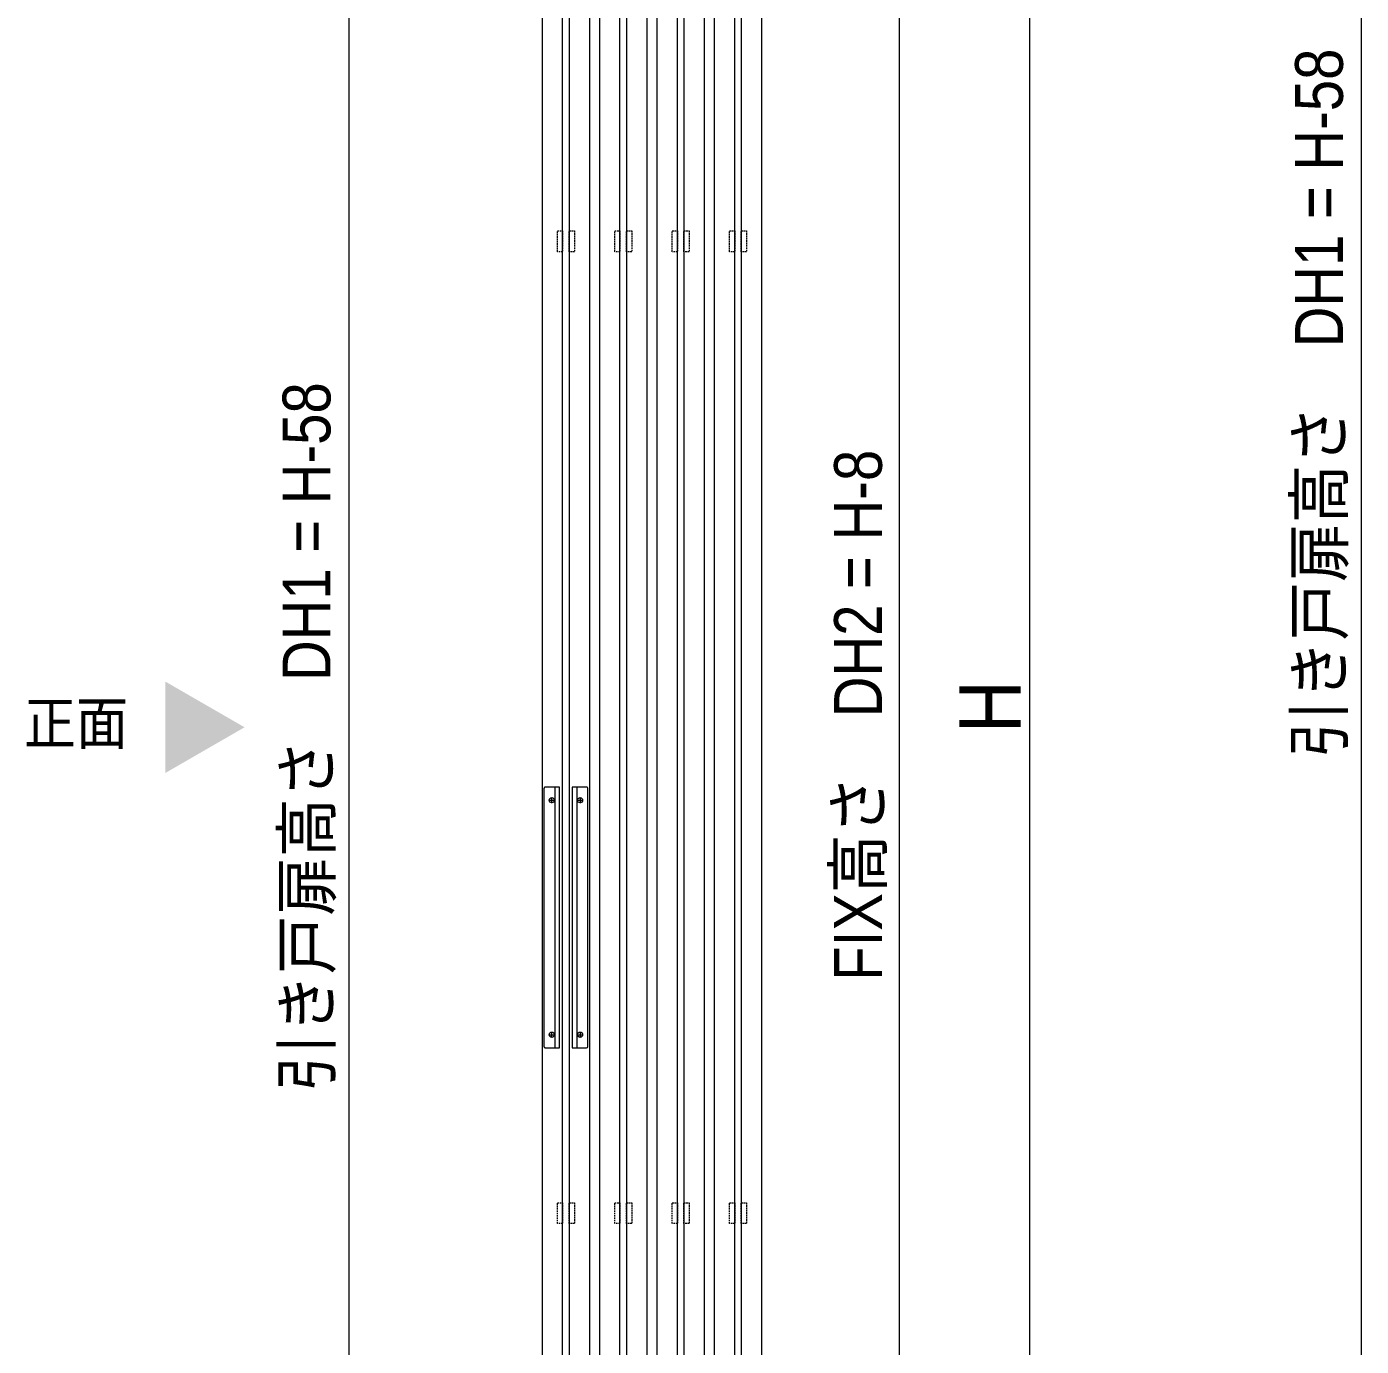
# Model space of a CAD drawing. Units: millimetres, scale not verified. Extents: x -6062 to 6062, y -3045 to 3045.
# Drawn here: x -722 to 302, y -1266 to -253 of the extents above; entities that cross this region are included whole.
import ezdxf
from ezdxf.enums import TextEntityAlignment as Align

# ---------------------------------------------------------------- set-up
doc = ezdxf.new("R2010")
doc.units = ezdxf.units.MM
doc.header["$LTSCALE"] = 20
doc.linetypes.add('DASHED1', pattern=[1.8, 1.2, -0.6])
for name, color, linetype, lineweight in [('0-1_2寸法-1', 7, 'Continuous', 9), ('0-3_2寸法-3', 7, 'Continuous', 9), ('0-4_3一般', 7, 'Continuous', 9)]:
    doc.layers.add(name, color=color, linetype=linetype, lineweight=lineweight)
doc.styles.add('ＭＳ ゴシック', font='')
doc.styles.add('ＭＳ Ｐゴシック', font='')
doc.styles.get('ＭＳ ゴシック').set_extended_font_data('MS Gothic')
doc.styles.get('ＭＳ Ｐゴシック').set_extended_font_data('MS PGothic')

# ---------------------------------------------------------------- blocks, each defined once
blk = doc.blocks.new('グループ-111')
at = {"layer": '0-4_3一般'}
blk.add_lwpolyline([(30109.3, 7100), (30829.3, 7100), (30829.3, -38680), (30109.3, -38680)], close=True, dxfattribs=at)
blk = doc.blocks.new('グループ-112')
at = {"layer": '0-4_3一般'}
for p, q in [((30989.3, -38680), (30989.3, 7100)), ((31709.3, 7100), (31709.3, -38680))]:
    blk.add_line(p, q, dxfattribs=at)
blk = doc.blocks.new('グループ-113')
at = {"layer": '0-4_3一般'}
for p, q in [((31299.3, -38220), (31299.3, 6580)), ((31399.3, 6580), (31399.3, -38220))]:
    blk.add_line(p, q, dxfattribs=at)
blk = doc.blocks.new('グループ-114')
at = {"layer": '0-4_3一般'}
blk.add_lwpolyline([(30519.3, 6580), (30519.3, -38220), (30419.3, -38220), (30419.3, 6580)], close=True, dxfattribs=at)
blk = doc.blocks.new('グループ-123')
at = {"layer": '0-4_3一般'}
for p, q in [((31869.3, -39000), (31869.3, 7840)), ((32589.3, 7840), (32589.3, -39000))]:
    blk.add_line(p, q, dxfattribs=at)
blk = doc.blocks.new('グループ-127')
at = {"layer": '0-4_3一般'}
for p, q in [((32179.3, -38120), (32179.3, 6960)), ((32279.3, 6960), (32279.3, -38120))]:
    blk.add_line(p, q, dxfattribs=at)
blk = doc.blocks.new('グループ-130')
at = {"layer": '0-4_3一般'}
for p, q in [((29539.3, -38220), (29539.3, 6580)), ((29639.3, 6580), (29639.3, -38220))]:
    blk.add_line(p, q, dxfattribs=at)
blk = doc.blocks.new('グループ-134')
at = {"layer": '0-4_3一般'}
for p, q in [((29252.3, -16760), (29252.3, -20720)), ((29492.3, -16740), (29272.3, -16740)), ((29422.3, -20740), (29422.3, -16740)), ((29492.3, -20740), (29492.3, -16740)), ((29686.3, -16740), (29686.3, -20740)), ((29906.3, -16740), (29686.3, -16740)), ((29756.3, -16740), (29756.3, -20740)), ((29926.3, -20720), (29926.3, -16760)), ((29328.3, -16940), (29416.3, -16940)), ((29372.3, -16984), (29372.3, -16896)), ((29762.3, -16940), (29850.3, -16940)), ((29806.3, -16896), (29806.3, -16984)), ((29328.3, -20540), (29416.3, -20540)), ((29372.3, -20584), (29372.3, -20496)), ((29762.3, -20540), (29850.3, -20540)), ((29806.3, -20496), (29806.3, -20584)), ((29272.3, -20740), (29492.3, -20740)), ((29686.3, -20740), (29906.3, -20740))]:
    blk.add_line(p, q, dxfattribs=at)
for centre in [(29372.3, -16940), (29806.3, -16940), (29372.3, -20540), (29806.3, -20540)]:
    blk.add_circle(centre, 40, dxfattribs=at)
for centre, start, end in [((29272.3, -16760), 135, 180), ((29272.3, -16760), 90, 135), ((29906.3, -16760), 45, 90), ((29906.3, -16760), 0, 45), ((29272.3, -20720), 180, 225), ((29272.3, -20720), 225, 270), ((29906.3, -20720), 270, 315), ((29906.3, -20720), 315, 0)]:
    blk.add_arc(centre, 20, start, end, dxfattribs=at)
blk = doc.blocks.new('グループ-136')
at = {"layer": '0-4_3一般'}
for p, q in [((29229.3, -38680), (29229.3, 7100)), ((29949.3, 7100), (29949.3, -38680))]:
    blk.add_line(p, q, dxfattribs=at)
blk = doc.blocks.new('グループ-150')
at = {"layer": '0-4_3一般', "linetype": 'DASHED1'}
for points in [[(29459.3, -8200), (29539.3, -8200), (29539.3, -8520), (29459.3, -8520)], [(29639.3, -8200), (29719.3, -8200), (29719.3, -8520), (29639.3, -8520)], [(30339.3, -8200), (30419.3, -8200), (30419.3, -8520), (30339.3, -8520)], [(30519.3, -8200), (30599.3, -8200), (30599.3, -8520), (30519.3, -8520)], [(31219.3, -8200), (31299.3, -8200), (31299.3, -8520), (31219.3, -8520)], [(31399.3, -8200), (31479.3, -8200), (31479.3, -8520), (31399.3, -8520)], [(32099.3, -8200), (32179.3, -8200), (32179.3, -8520), (32099.3, -8520)], [(32279.3, -8200), (32359.3, -8200), (32359.3, -8520), (32279.3, -8520)], [(29459.3, -23120), (29539.3, -23120), (29539.3, -23440), (29459.3, -23440)], [(29639.3, -23120), (29719.3, -23120), (29719.3, -23440), (29639.3, -23440)], [(30339.3, -23120), (30419.3, -23120), (30419.3, -23440), (30339.3, -23440)], [(30519.3, -23120), (30599.3, -23120), (30599.3, -23440), (30519.3, -23440)], [(31219.3, -23120), (31299.3, -23120), (31299.3, -23440), (31219.3, -23440)], [(31399.3, -23120), (31479.3, -23120), (31479.3, -23440), (31399.3, -23440)], [(32099.3, -23120), (32179.3, -23120), (32179.3, -23440), (32099.3, -23440)], [(32279.3, -23120), (32359.3, -23120), (32359.3, -23440), (32279.3, -23440)]]:
    blk.add_lwpolyline(points, close=True, dxfattribs=at)
at = {"layer": '0-4_3一般'}
for name in ['グループ-123', 'グループ-136', 'グループ-111', 'グループ-112', 'グループ-127', 'グループ-130', 'グループ-114', 'グループ-113', 'グループ-134']:
    blk.add_blockref(name, (0, 0), dxfattribs=at)
blk = doc.blocks.new('グループ-151')
at = {"layer": '0-4_3一般'}
blk.add_blockref('グループ-150', (0, 0), dxfattribs=at)

msp = doc.modelspace()

# ---------------------------------------------------------------- linework, layer by layer
at = {"layer": '0-1_2寸法-1'}
for p, q in [((302.18, 802.53), (302.18, -1872.29)), ((-52.04, -1937.29), (-52.04, 379.29)), ((47.96, -1937.29), (47.96, 387.29)), ((-474.54, 342.29), (-474.54, -1924.29))]:
    msp.add_line(p, q, dxfattribs=at)
at = {"layer": '0-3_2寸法-3'}
msp.add_solid([(-615.28, -755.93), (-554.54, -791), (-615.28, -826.07)], dxfattribs=at)

# ---------------------------------------------------------------- block references
at = {"layer": '0-4_3一般', "xscale": 0.05, "yscale": 0.05}
msp.add_blockref('グループ-151', (-1787.5, 0), dxfattribs=at)

# ---------------------------------------------------------------- texts
at = {"layer": '0-1_2寸法-1', "style": 'ＭＳ Ｐゴシック', "width": 0.9}
for s, height, p in [('引き戸扉高さ\u3000DH1 = H-58', 36.69, (299.07, -814.6)), ('引き戸扉高さ\u3000DH1 = H-58', 36.69, (-477.65, -1070.73)), ('FIX高さ\u3000DH2 = H-8', 36.69, (-54.58, -985.54)), ('H', 47.17, (55.04, -795.25))]:
    msp.add_text(s, height=height, rotation=90, dxfattribs=at).set_placement(p, align=Align.BOTTOM_LEFT)
at = {"layer": '0-3_2寸法-3', "style": 'ＭＳ ゴシック', "width": 0.9}
msp.add_text('正面', height=32.55, dxfattribs=at).set_placement((-723.76, -813.78), align=Align.BOTTOM_LEFT)

doc.saveas('drawing.dxf')
